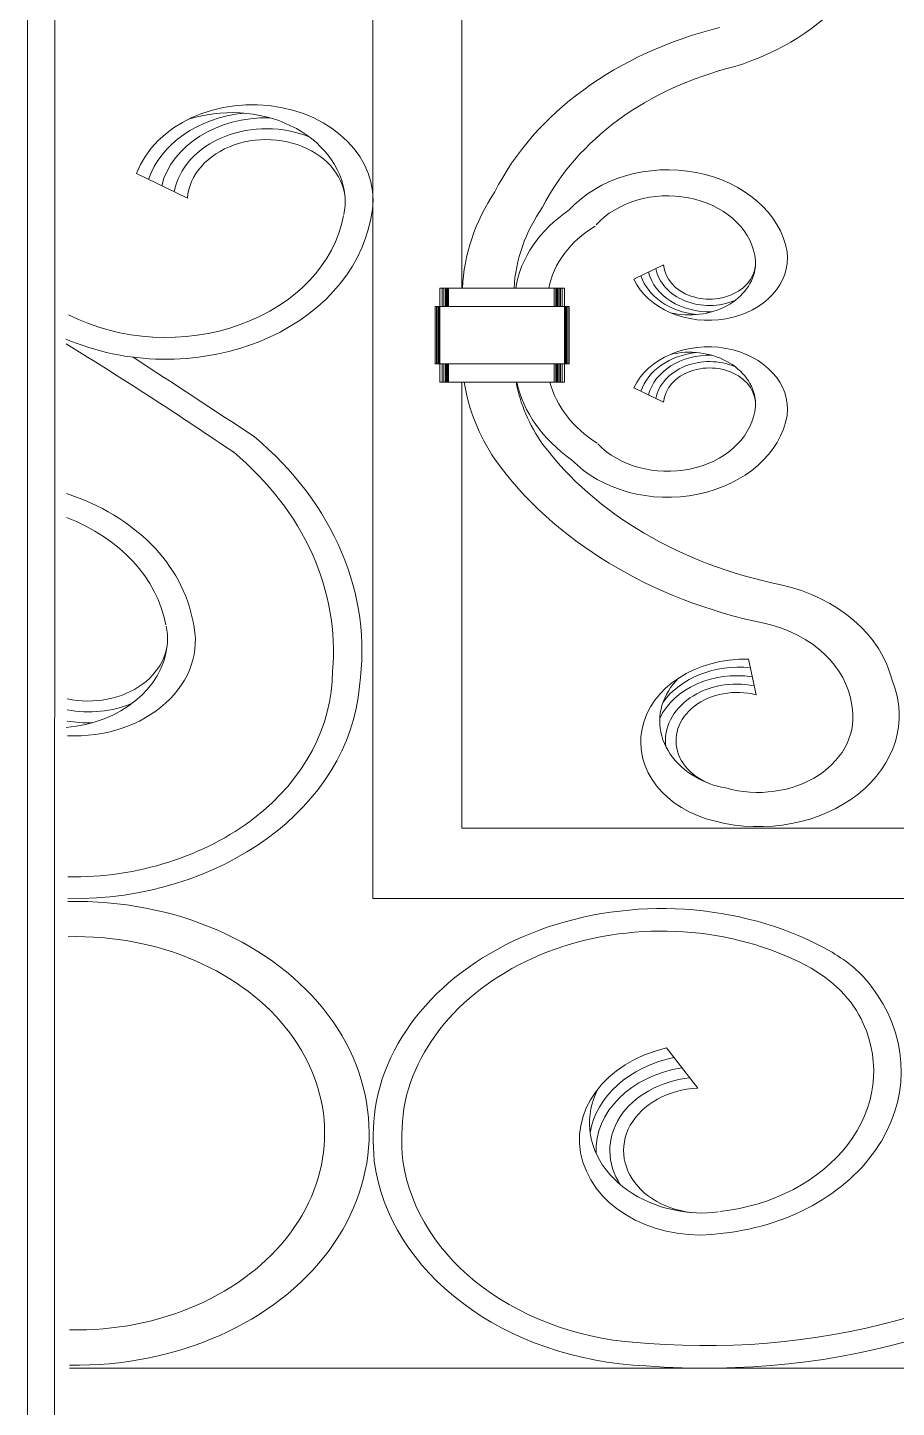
# Model space of a CAD drawing. Header units: inches. Extents: x 60.8 to 83.7, y 23.1 to 43.8.
# Drawn here: x 65.3136 to 65.6198, y 25.1797 to 25.6661 of the extents above; entities that cross this region are included whole.
import ezdxf

# ---------------------------------------------------------------- set-up
doc = ezdxf.new("R2010")
doc.units = ezdxf.units.IN
doc.header["$LTSCALE"] = 0.9
doc.header["$MEASUREMENT"] = 0

msp = doc.modelspace()

# ---------------------------------------------------------------- linework, layer by layer
at = {"lineweight": 9}
for p, q in [((65.31358975101759, 26.56722881570039), (65.31358975101759, 24.77018031012886)), ((65.3235897510176, 26.56722881570039), (65.32288084960126, 24.77018031012886)), ((65.43522816537687, 25.73146032657851), (65.43522816537687, 25.35908822746257)), ((65.4665999510536, 25.73146032657851), (65.4665999510536, 25.57423655139727)), ((65.35199357519647, 25.61465783042305), (65.36989053237215, 25.60596451191125)), ((65.52728546149878, 25.57738261799617), (65.53772417627593, 25.58245314878915)), ((65.45886451294054, 25.57423655139727), (65.45886451294054, 25.54113680925347)), ((65.45886451294054, 25.57423655139727), (65.5028391849525, 25.57423655139727)), ((65.45967903645827, 25.57423655139727), (65.45967903645827, 25.56779114563445)), ((65.46033065527281, 25.57423655139727), (65.46033065527281, 25.56779114563445)), ((65.46081936938373, 25.57423655139727), (65.46081936938373, 25.56779114563445)), ((65.46122663114282, 25.57423655139727), (65.46122663114282, 25.56779114563445)), ((65.46155244054965, 25.57423655139727), (65.46155244054965, 25.56779114563445)), ((65.46179679760556, 25.57423655139727), (65.46179679760556, 25.56779114563445)), ((65.4619597023092, 25.57423655139727), (65.4619597023092, 25.56779114563445)), ((65.49919166413262, 25.57423655139727), (65.49919166413262, 25.56779114563445)), ((65.49974399558384, 25.57423655139727), (65.49974399558384, 25.56779114563445)), ((65.49990690028748, 25.57423655139727), (65.49990690028748, 25.56779114563445)), ((65.50015125734294, 25.57423655139727), (65.50015125734294, 25.56779114563445)), ((65.50047706675021, 25.57423655139727), (65.50047706675021, 25.56779114563445)), ((65.50088432850885, 25.57423655139727), (65.50088432850885, 25.56779114563445)), ((65.50137304261976, 25.57423655139727), (65.50137304261976, 25.56779114563445)), ((65.50202466143432, 25.57423655139727), (65.50202466143432, 25.56779114563445)), ((65.5028391849525, 25.57423655139727), (65.5028391849525, 25.54113680925347)), ((65.5028391849525, 25.57423655139727), (65.5028391849525, 25.56779114563445)), ((65.45723546590462, 25.56779114563445), (65.45723546590462, 25.5475822150163)), ((65.45723546590462, 25.56779114563445), (65.50446823198843, 25.56779114563445)), ((65.45772418001552, 25.56779114563445), (65.45772418001552, 25.5475822150163)), ((65.45813144177417, 25.56779114563445), (65.45813144177417, 25.5475822150163)), ((65.45845725118144, 25.56779114563445), (65.45845725118144, 25.5475822150163)), ((65.45862015588507, 25.56779114563445), (65.45862015588507, 25.5475822150163)), ((65.5030835420075, 25.56779114563445), (65.5030835420075, 25.5475822150163)), ((65.50324644671115, 25.56779114563445), (65.50324644671115, 25.5475822150163)), ((65.50357225611842, 25.56779114563445), (65.50357225611842, 25.5475822150163)), ((65.50397951787751, 25.56779114563445), (65.50397951787751, 25.5475822150163)), ((65.50446823198843, 25.56779114563445), (65.50446823198843, 25.5475822150163)), ((65.45723546590462, 25.5475822150163), (65.50446823198843, 25.5475822150163)), ((65.45967903645827, 25.5475822150163), (65.45967903645827, 25.54113680925347)), ((65.46033065527281, 25.5475822150163), (65.46033065527281, 25.54113680925347)), ((65.46081936938373, 25.5475822150163), (65.46081936938373, 25.54113680925347)), ((65.46122663114282, 25.5475822150163), (65.46122663114282, 25.54113680925347)), ((65.46155244054965, 25.5475822150163), (65.46155244054965, 25.54113680925347)), ((65.46179679760556, 25.5475822150163), (65.46179679760556, 25.54113680925347)), ((65.4619597023092, 25.5475822150163), (65.4619597023092, 25.54113680925347)), ((65.49919166413262, 25.5475822150163), (65.49919166413262, 25.54113680925347)), ((65.49974399558384, 25.5475822150163), (65.49974399558384, 25.54113680925347)), ((65.49990690028748, 25.5475822150163), (65.49990690028748, 25.54113680925347)), ((65.50015125734294, 25.5475822150163), (65.50015125734294, 25.54113680925347)), ((65.50047706675021, 25.5475822150163), (65.50047706675021, 25.54113680925347)), ((65.50088432850885, 25.5475822150163), (65.50088432850885, 25.54113680925347)), ((65.50137304261976, 25.5475822150163), (65.50137304261976, 25.54113680925347)), ((65.50202466143432, 25.5475822150163), (65.50202466143432, 25.54113680925347)), ((65.5028391849525, 25.5475822150163), (65.5028391849525, 25.54113680925347)), ((65.45886451294054, 25.54113680925347), (65.5028391849525, 25.54113680925347)), ((65.4665999510536, 25.54116598644672), (65.4665999510536, 25.38391303407224)), ((65.4665999510536, 25.54113680925347), (65.4665999510536, 25.38391303407224)), ((65.52728546149878, 25.53914771522824), (65.53772417627593, 25.53407718443526)), ((65.56766750119057, 25.44348391536046), (65.57034811468408, 25.43086704771592)), ((65.4665999510536, 25.38391303407224), (66.4987028434602, 25.38391303407224)), ((65.43522816537687, 25.35908822746257), (66.53007462913737, 25.35908822746257)), ((65.53878516982076, 25.30642036202618), (65.54977115370602, 25.29225832147944)), ((65.32838781790711, 25.1935895167472), (66.73921986698375, 25.1935895167472))]:
    msp.add_line(p, q, dxfattribs=at)
at = {"lineweight": 9, "extrusion": (0, 0, -1)}
for centre, major_axis, ratio, start_param, end_param in [((65.53099498692346, 25.7162522309135), (-0.0867596133131871, 1.90964360191579e-14), 0.7913099644118154, 3.161137993915346, 4.336531432452955), ((65.59477504022993, 25.57130351989755), (0.1255077152357844, 1.27337998293741e-13), 0.7913099644118101, 3.522011079208051, 4.410299709473549), ((65.59477504022993, 25.57130351989755), (0.1073327941929069, 1.037025101930018e-13), 0.7913099644116957, 3.522011079208223, 4.410299709473987), ((65.39282968185822, 25.60529782426626), (-0.04251471400893279, 1.655547396250672e-13), 0.7913099644131619, 0.2819417042895302, 3.337766478534414), ((65.3950388125512, 25.60447061086199), (0.04014859867606992, 4.442480579381838e-14), 0.7913099644115681, 3.400396705358244, 4.582130056658674), ((65.39769686426777, 25.60459882214835), (0.03756882750002723, 1.020451195447955e-14), 0.7913099644121491, 3.336638201374663, 4.746156929660859), ((65.38550159878574, 25.60449422481017), (0.04001276651683024, 4.675331490175246e-14), 0.7913099644119391, 4.315479074898088, 6.202244848334981), ((65.39769686426777, 25.60459882214835), (0.03271433371919891, 2.550605220079854e-14), 0.791309964412473, 3.280941381460877, 5.200817008980031), ((65.39769686426777, 25.60459882214835), (0.02785983993838231, 1.461304015170109e-13), 0.7913099644118898, 3.203580273860901, 6.482313077336014), ((65.53918001462029, 25.58229344699798), (-0.04258409805316016, 7.371822522781697e-14), 0.7913099644122118, 0.6191949661764307, 2.99846920919073), ((65.56703516018528, 25.57133243814443), (-0.100264370781144, 8.666509672719959e-15), 0.7913099644118898, 0.03661148184177954, 0.4829888453639866), ((65.53918001462029, 25.58229344699798), (-0.0310083824858987, 5.679827678895596e-14), 0.7913099644118804, 0.6191949661766039, 2.998469209190762), ((65.56749745714026, 25.57142735593834), (0.08255304474009534, 1.602587538698416e-14), 0.7913099644129142, 3.184609262844825, 3.643237365704381), ((65.54007316153967, 25.56877389952431), (-0.05488676849669883, 1.294628494296949e-14), 0.791309964411857, 0.1261075079254006, 0.8657281051318995), ((65.36226590270536, 25.60698082715484), (0.07300954144999398, 4.884934277835834e-14), 0.7913099644118958, 0.1431234443977421, 2.073022143191025), ((65.36226590270536, 25.60698082715484), (0.06330055388833844, 2.299875008177819e-14), 0.7913099644118414, 0.1431234443975036, 2.142133461362328), ((65.54024520608964, 25.56895765331759), (-0.04350660510350728, 1.312199715022146e-13), 0.7913099644117165, 0.153942360058233, 0.9105686370129922), ((65.55350227856596, 25.58504397226375), (0.02794744994592067, 2.208024704143838e-13), 0.7913099644139722, -0.0930975502208049, 2.787828854278082), ((65.55394270799717, 25.58324971134217), (-0.0162497412272584, 1.389803858035685e-13), 0.7913099644115351, 2.942464883429256, 6.221197686903923), ((65.55394270799717, 25.58324971134217), (0.01908121003329979, 2.72993845734508e-14), 0.791309964413329, 1.082368298201151, 3.002243925722022), ((65.546829605096, 25.58331071957791), (0.02333814921843586, 1.671891630592689e-14), 0.7913099644138868, 0.08094045884725065, 1.860938507809529), ((65.55239235262354, 25.58332449282383), (-0.023417375712354, 7.104496148548875e-14), 0.7913099644114586, -1.440537403069219, -0.258804051770879), ((65.55394270799717, 25.58324971134217), (-0.02191267883940478, 9.864635631920868e-14), 0.791309964411857, 4.678621031104547, 6.088139759389119), ((64.43869107877492, 24.64752356635862), (1.450329675178354, 3.096160982861881e-12), 0.7913099644121203, -0.911482150285648, -0.8581123618237835), ((65.55350227856596, 25.5314863609643), (-0.02794744994594522, 3.528043632741151e-14), 0.7913099644119398, 0.3537637993250609, 3.23469020381993), ((65.55239235262354, 25.53320584039695), (-0.0234173757123289, 1.437860976045592e-14), 0.7913099644123532, 0.2588040517662527, 1.440537403065596), ((65.546829605096, 25.5332196136465), (0.02333814921843477, 1.237630802294532e-14), 0.7913099644137963, 4.422246799396406, 6.202244848333898), ((22.84488681937634, -15.05100246385361), (66.62818787174572, 9.988631203487354e-08), 0.7913099645172164, -0.8789539143081444, -0.8781231129169076), ((65.55394270799717, 25.53328062188225), (0.02191267883943146, 8.166543983535903e-14), 0.7913099644108693, 3.336638201379287, 4.746156929662914), ((65.55394270799717, 25.53328062188225), (-0.01908121003333181, 2.491402127799466e-14), 0.7913099644116016, 0.1393487278693888, 2.059224355387849), ((65.55394270799717, 25.53328062188225), (0.01624974122726428, 3.352863397870832e-13), 0.7913099644097166, 3.203580273880844, 6.48231307735578), ((65.56647563002987, 25.55072460286197), (0.0997251308282859, 3.731228560014184e-13), 0.7913099644089997, 2.656836878920508, 3.019794209138691), ((65.56532225616108, 25.55030540042991), (0.08040562558127544, 3.580774343239789e-13), 0.7913099644093686, 2.632437855646504, 2.996987370248555), ((65.5444218360709, 25.54903540031102), (-0.0592594071591051, 1.10651198543196e-13), 0.791309964412892, -0.8502918256255858, -0.1692470227250265), ((65.54418598770201, 25.54878440630892), (0.04748090893522774, 1.786254552136824e-14), 0.7913099644117373, 2.252213760923942, 2.936615813945103), ((65.53918001462029, 25.53423688622643), (0.04258409805319011, 9.32061534074145e-14), 0.7913099644116286, 0.1431234443997496, 2.489844039468556), ((65.53918001462029, 25.53423688622643), (0.03100838248589865, 4.809532832436063e-14), 0.7913099644119849, 0.1431234443988005, 2.489844039467837), ((65.29198459780771, 25.44624725133634), (-0.1394468765461498, 6.078974509539296e-14), 0.7913099644120902, 2.385357998224146, 3.253048031395481), ((65.29198459780771, 25.44624725133634), (-0.1394468765461498, 6.078974509539296e-14), 0.7913099644120902, 2.385357998224146, 3.253048031395481), ((65.61267771208689, 25.57469650456868), (-0.136832693172959, 3.4219593005752e-14), 0.7913099644120083, -1.322470427346825, -0.5371562294131786), ((65.29198459780771, 25.44624725133634), (0.1294121063092173, 1.85723909702075e-13), 0.7913099644111972, -0.7562346553641666, 0.06859972777194301), ((65.61262623859642, 25.57435281601703), (-0.1545511521278285, 9.932358362490138e-14), 0.7913099644115987, -1.315783078502551, -0.5165540205570585), ((65.29964131023338, 25.44838913201436), (0.07300954145000012, 5.768454203728995e-14), 0.7913099644117997, 5.101091708474442, 6.140061862783743), ((65.29964131023338, 25.44838913201436), (-0.06330055388833826, 1.826203091812875e-14), 0.7913099644117783, 2.023704049863038, 2.998469209192372), ((65.56391652249705, 25.42753337837061), (-0.05544310962758665, 1.544183033397876e-13), 0.7913099644117969, 1.847198983047563, 2.954719848523258), ((65.3350722717958, 25.45077113702085), (0.02785983993837335, 1.493843043991213e-13), 0.7913099644123669, -0.1991277701439274, 1.843684891305599), ((65.33020508938624, 25.45007213489932), (-0.0425147140090017, 3.931004255795086e-13), 0.7913099644103546, 2.945418828628288, 4.773484971547797), ((65.5619785872913, 25.42385058729863), (0.04228062416007048, 1.327045766738712e-13), 0.7913099644114062, -1.29137800384826, -0.1036159658528633), ((65.32287700631422, 25.4508757343554), (-0.04001276651683323, 2.361776719973505e-14), 0.7913099644119972, 3.222533112435774, 4.604155336678658), ((65.56655325494167, 25.41430530784239), (0.03689063392866518, 4.685687377046961e-14), 0.7913099644115824, 1.861671212002901, 4.742597616497426), ((65.56444265223084, 25.41623048784991), (0.03091093594031555, 4.101194193735155e-14), 0.7913099644112214, 3.655824012758242, 4.837557364056516), ((65.32913358668193, 25.43947390292557), (0.09195926107001094, 2.534568160245516e-14), 0.7913099644117529, 0.00338203373698609, 1.585482529392714), ((65.56717202108935, 25.42162465570285), (-0.03080635696839152, 7.816902766165003e-16), 0.7913099644111912, -1.105883432510162, 0.6741146164266771), ((65.5635603703367, 25.41476599230589), (0.02892473606798559, 2.187708403426942e-14), 0.7913099644121706, 3.491797139753592, 4.901315868039725), ((65.5635603703367, 25.41476599230589), (0.02518719724398453, 2.116424816344052e-14), 0.7913099644117665, 3.037137060435647, 4.957012687953814), ((65.57126334783037, 25.42362273794319), (0.04953453235543845, 3.2592701716674e-14), 0.7913099644111135, -0.3127921973187511, 1.884593966968194), ((65.3291988432662, 25.43941977153068), (-0.1016007397880229, 5.992530536255107e-14), 0.7913099644118999, 3.209379037804995, 4.726059591546137), ((65.5635603703367, 25.41476599230589), (0.0214496584199864, 2.473420526509838e-13), 0.7913099644099241, 1.755640992092122, 5.034373795568614), ((65.3350722717958, 25.45077113702085), (0.032714333719196, 1.48133833982693e-14), 0.7913099644120895, 1.082368298200483, 1.80194640183363), ((65.57101630836036, 25.4229809194144), (-0.03346654508400988, 2.023684135757639e-14), 0.7913099644120973, 2.977344522286549, 5.059929596091814), ((65.3350722717958, 25.45077113702085), (-0.03756882750005917, 5.737827007935915e-14), 0.7913099644113679, 4.678621031107554, 4.912857334354864), ((65.33065554645323, 25.2763388721067), (-0.1033097139791276, 1.17623349142335e-15), 0.7913099644116632, 7.826466614588912, 11.01756129319283), ((65.537151982742, 25.27490259649579), (-0.1019265224632785, 3.683569500619999e-16), 0.7913099644120402, 0.12701563791809, 2.199609422132792), ((65.537151982742, 25.27490259649579), (-0.09189175222633274, 8.432506756244117e-15), 0.7913099644122146, 0.1409739776433112, 2.157155892168491), ((65.33065554645323, 25.2763388721067), (-0.08762382114061318, 1.321142993250181e-13), 0.7913099644118274, 7.822034673591469, 11.02199323418801), ((65.56665716628169, 25.30700461248491), (0.05176344636688007, 9.527237540987855e-13), 0.7913099644111207, -0.9419832314399759, -0.5447963985526374), ((65.55935627283432, 25.30135236652161), (-0.05176344636708277, 2.017077604702506e-13), 0.7913099644126841, 2.157155892165404, 2.799726866535323), ((65.54848680839109, 25.29829176690887), (0.07300954145000339, 4.362928009694299e-14), 0.7913099644116954, -0.5447963985725934, 1.427672882397224), ((65.54848680839109, 25.29829176690887), (0.0633005538883327, 4.609201294787471e-14), 0.7913099644117385, -0.3418657870493496, 1.427672882397637), ((65.55061366507589, 25.274106343915), (-0.04251471400902544, 5.855570261252936e-13), 0.7913099644092926, 4.516215155425326, 7.572039929669865), ((65.55165903723157, 25.272358236785), (0.04014859867610043, 1.92583826123122e-14), 0.7913099644112637, 3.271851577318151, 4.453584928617096), ((65.55149701313319, 25.27025489397548), (0.03756882750003941, 8.219126555064042e-15), 0.7913099644121601, 3.107824704314547, 4.517343432600385), ((65.55149701313319, 25.27025489397548), (-0.03271433371919205, 3.307518324171147e-14), 0.7913099644126643, -0.4884280285952898, 1.431447598924382), ((65.55162919564262, 25.27990512906849), (-0.04001276651685121, 8.926621649709952e-14), 0.7913099644112157, -1.489855867948765, 0.3969099054852858), ((65.55149701313319, 25.27025489397548), (0.0278598399383534, 1.784714742695348e-13), 0.7913099644129834, 1.371668556649493, 4.650401360125507), ((65.57676728494476, 25.27451227503266), (-0.1413577513793047, 1.32464859631106e-13), 0.7913099644084524, -0.07006997015816308, 0.09497117610524008), ((65.57450441313917, 25.27449375001), (0.1290331995312894, 1.786763215692313e-13), 0.7913099644139402, 3.064999342186101, 3.245848824314467), ((65.537151982742, 25.27490259649579), (0.1019265224632614, 5.9529017702343e-14), 0.7913099644119581, 1.625280243230071, 3.039478221622273), ((65.537151982742, 25.27490259649579), (0.0918917522263446, 1.028927692777125e-14), 0.7913099644120015, 1.622873405466072, 3.028281535264191), ((65.55293524768753, 25.36401900168091), (-0.2054181671334727, 1.21614158946069e-13), 0.791309964412027, 3.884790455286948, 4.81267744379338), ((65.55293524768753, 25.36401900168091), (0.2154529373704924, 5.995691612254162e-14), 0.79130996441169, 0.7431978016981917, 1.669977572633257)]:
    msp.add_ellipse(centre, major_axis=major_axis, ratio=ratio, start_param=start_param, end_param=end_param, dxfattribs=at)

doc.saveas('drawing.dxf')
